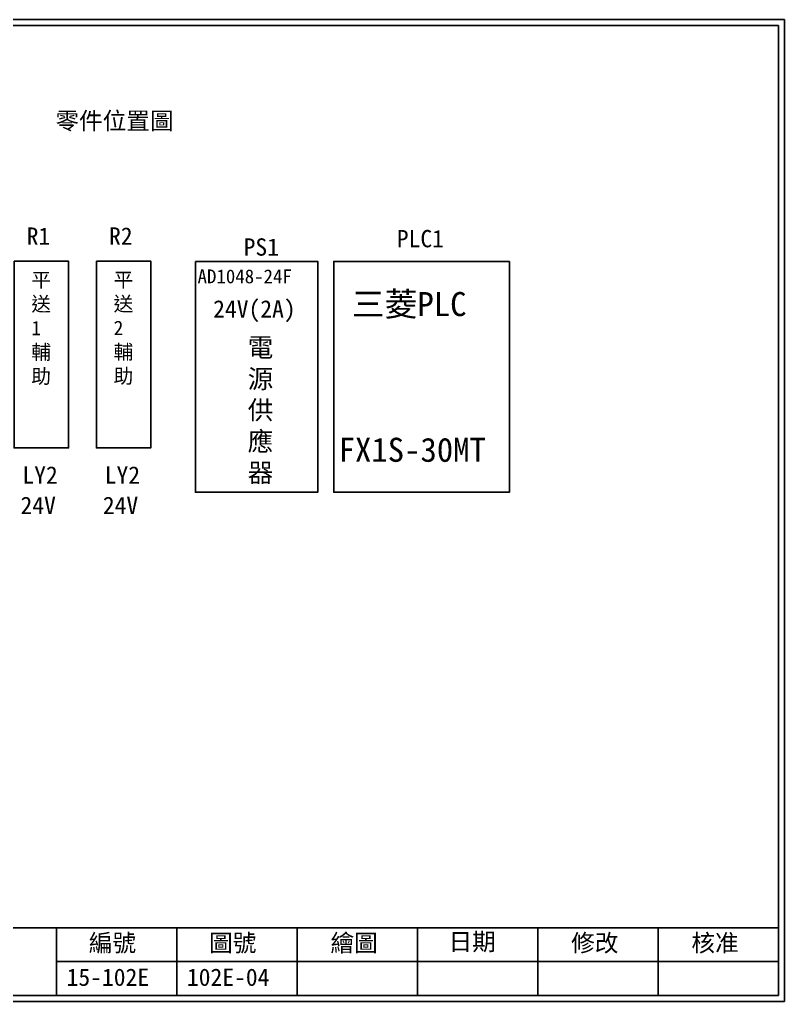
# Model space of a CAD drawing. Extents: x 10 to 297, y 3 to 207.
# Drawn here: x 138.1 to 297, y 3 to 207 of the extents above; entities that cross this region are included whole.
import ezdxf

# ---------------------------------------------------------------- set-up
doc = ezdxf.new("R2010")
doc.units = 0
doc.layers.get('0').update_dxf_attribs({"linetype": 'CONTINUOUS'})
doc.layers.add('圖框層', color=7, linetype='CONTINUOUS')
doc.layers.add('標尺寸層', color=3, linetype='CONTINUOUS')
doc.styles.add('CNS', font='romanc.shx', dxfattribs={"bigfont": 'chineset.shx'})
doc.styles.add('STSL', font='KAIU.TTF')

msp = doc.modelspace()

# ---------------------------------------------------------------- linework, layer by layer
at = {"color": 7}
msp.add_lwpolyline([(239.86, 156.75), (203.38, 156.75), (203.38, 108.78), (239.86, 108.78)], close=True, dxfattribs=at)
at = {"layer": '圖框層', "color": 7}
for p, q in [((297, 206.97), (10, 206.97)), ((297, 3), (297, 206.97)), ((295.75, 205.72), (11.25, 205.72)), ((295.75, 4.25), (295.75, 205.72)), ((11.25, 18.25), (295.75, 18.25)), ((145.75, 4.25), (145.75, 18.25)), ((170.75, 4.25), (170.75, 18.25)), ((195.75, 4.25), (195.75, 18.25)), ((220.75, 4.25), (220.75, 18.25)), ((245.75, 4.25), (245.75, 18.25)), ((270.75, 4.25), (270.75, 18.25)), ((145.75, 11.25), (295.75, 11.25)), ((11.25, 4.25), (295.75, 4.25)), ((10, 3), (297, 3))]:
    msp.add_line(p, q, dxfattribs=at)
at = {"layer": '標尺寸層', "color": 7}
for points in [[(136.96, 156.77), (148.26, 156.77), (148.26, 117.97), (136.96, 117.97)], [(154.06, 156.8), (165.36, 156.8), (165.36, 117.99), (154.06, 117.99)], [(174.64, 156.75), (200.06, 156.75), (200.06, 108.78), (174.64, 108.78)]]:
    msp.add_lwpolyline(points, close=True, dxfattribs=at)

# ---------------------------------------------------------------- texts
at = {"layer": '圖框層', "color": 4, "style": 'STSL'}
for s, height, p in [('零件位置圖', 3.6, (145.53, 184.15)), ('R1', 3.6, (139.56, 160.19)), ('R2', 3.6, (156.67, 160.21)), ('PLC1', 3.6, (216.47, 159.67)), ('PS1', 3.6, (184.64, 157.93)), ('AD1048-24F', 2.88, (175.07, 152.19)), ('三菱PLC', 5, (207.11, 145.37)), ('24V(2A)', 3.6, (178.31, 145.07)), ('FX1S-30MT', 5, (204.38, 115.1)), ('編號', 3.6, (152.47, 13.34)), ('圖號', 3.6, (177.47, 13.34)), ('繪圖', 3.6, (202.69, 13.34)), ('日期', 3.6, (227.22, 13.59)), ('修改', 3.6, (252.69, 13.34)), ('核准', 3.6, (277.69, 13.34)), ('15-102E', 3.6, (147.86, 6.22)), ('102E-04', 3.6, (172.86, 6.22))]:
    msp.add_text(s, height=height, dxfattribs=at).set_placement(p)
at = {"layer": '圖框層', "style": 'STSL'}
for s, p in [('LY2', (138.67, 110.56)), ('LY2', (155.78, 110.56)), ('24V', (138.28, 104.25)), ('24V', (155.39, 104.25))]:
    msp.add_text(s, height=3.6, dxfattribs=at).set_placement(p)
at = {"layer": '標尺寸層', "color": 7, "attachment_point": 1, "style": 'CNS'}
for s, insert, char_height, width in [('{\\fDFKai-SB|b0|i0|c136|p65;平送1輔助}', (140.52, 154.39), 3, 1.0456), ('{\\fDFKai-SB|b0|i0|c136|p65;平送2輔助}', (157.62, 154.42), 3, 1.0456), ('{\\fDFKai-SB|b0|i0|c136|p65;電源供應器}', (185.49, 140.8), 3.9, 4.9608)]:
    msp.add_mtext(s, dxfattribs=dict(at, insert=insert, char_height=char_height, width=width))

doc.saveas('drawing.dxf')
